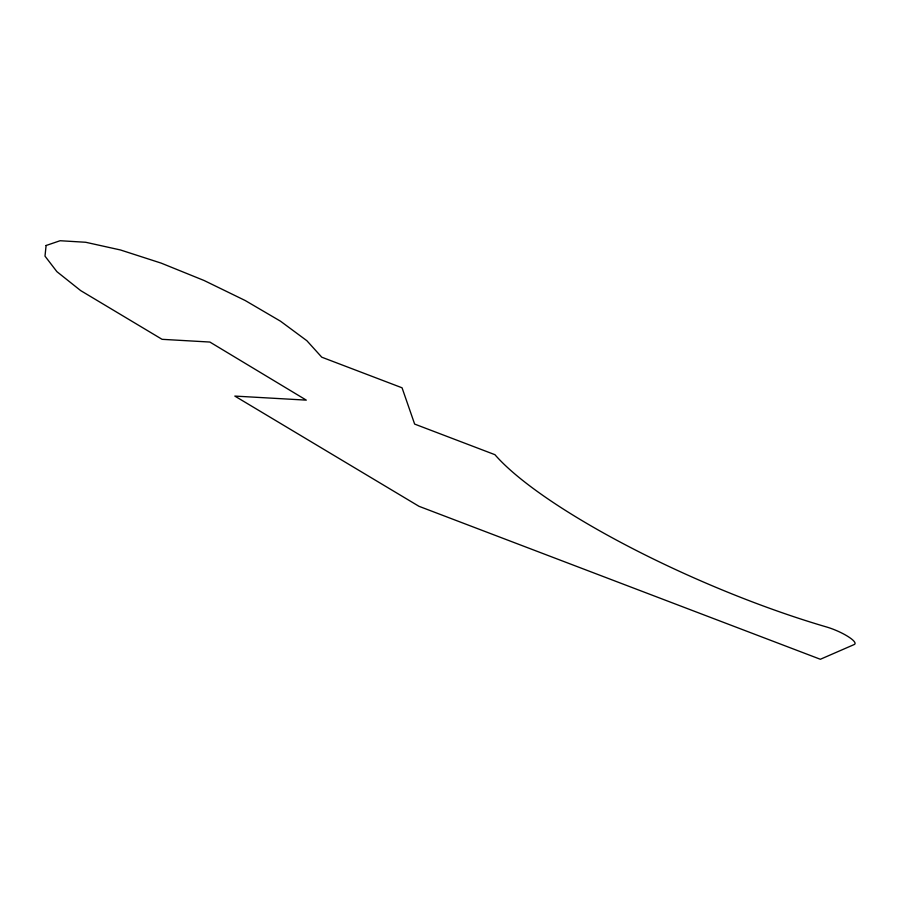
<?xml version="1.0" encoding="UTF-8"?>
<svg xmlns="http://www.w3.org/2000/svg" width="900" height="900" viewBox="0 0 900 900"><rect width="100%" height="100%" fill="white"/><g stroke="black" fill="none" stroke-linecap="round" stroke-linejoin="round"><path stroke-width="1.35" d="M46.102 245.498L45 256.14L56.891 271.654L80.674 290.599L162.079 339.322L209.869 342.045L306.293 400.129L234.821 396.079L418.961 506.295L820.361 659.273L854.19 644.546A21.893 4.815 23.4 0 0 848.239 636.671A21.893 4.815 23.4 0 0 826.616 626.996A265.68 58.41 23.4 0 1 494.921 454.68L414.641 424.08L402.053 387.799L321.772 357.199L306.855 340.706L280.496 321.199L245.138 300.488L204.109 280.507L161.224 263.137L120.476 249.975L85.691 242.269L60.109 240.727L46.102 245.498"/></g></svg>
